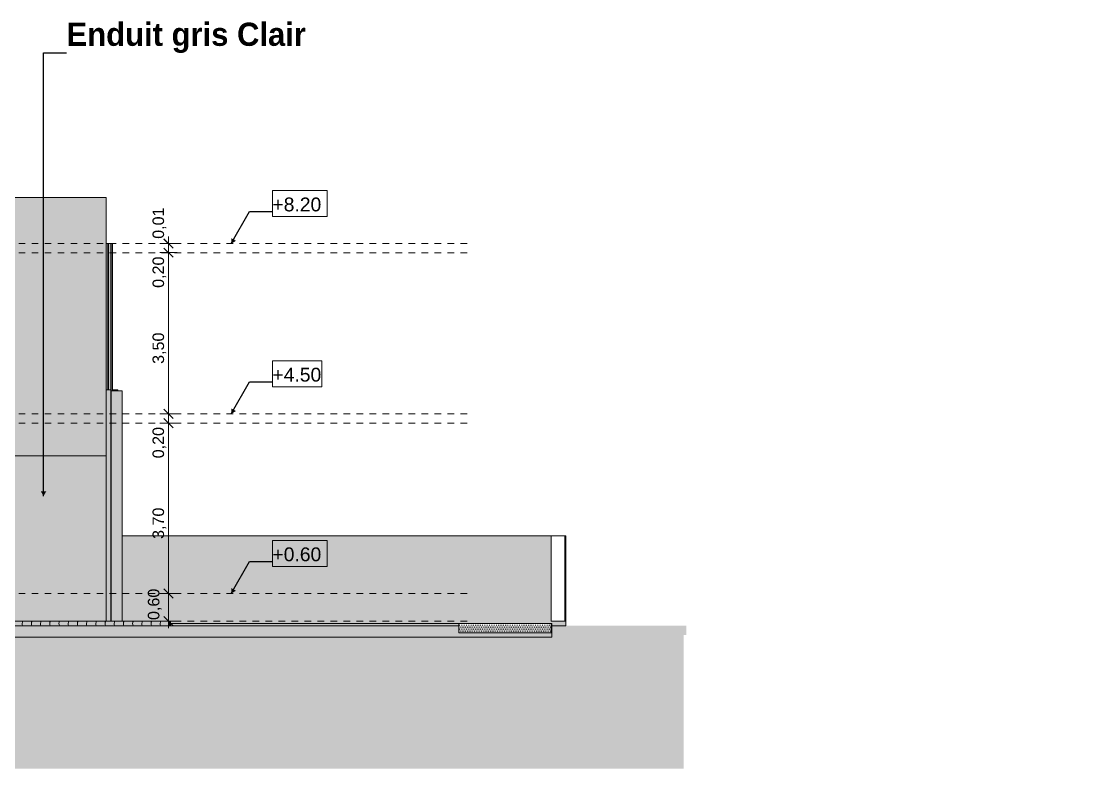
# Model space of a CAD drawing. Header units: millimetres. Extents: x 365175 to 2667127, y -330297 to -162108.
# Drawn here: x 1736775 to 1760037, y -330297 to -314078 of the extents above; entities that cross this region are included whole.
import ezdxf

# ---------------------------------------------------------------- set-up
doc = ezdxf.new("R2010")
doc.units = ezdxf.units.MM
doc.header["$MEASUREMENT"] = 0
doc.linetypes.add('Dashed', pattern=[282.222223, 141.111112, -141.111112])
doc.linetypes.add('Wipeout_Contour', pattern=[1000, 0, -1000])
for name, color, linetype in [('Cotations - 1_100', 7, 'Continuous'), ('Cotations - Altitudes & Niveaux', 7, 'Continuous'), ('Fenêtres ARCHICAD', 7, 'Continuous'), ('Sols_ Dalles', 7, 'Continuous'), ('Structure - Murs extérieurs', 7, 'Continuous'), ('TopoAlt', 7, 'Continuous')]:
    doc.layers.add(name, color=color, linetype=linetype)
doc.styles.add('STYLE_GENERE_4', font='')
doc.styles.add('STYLE_GENERE_5', font='')
doc.styles.add('STYLE_GENERE_7', font='')
doc.styles.get('STYLE_GENERE_4').set_extended_font_data('Arial')
doc.styles.get('STYLE_GENERE_5').set_extended_font_data('Agency FB', bold=True)
doc.styles.get('STYLE_GENERE_7').set_extended_font_data('Arial Unicode MS')
doc.dimstyles.new('STYLE_GENERE__4', dxfattribs={"dimtxt": 250, "dimasz": 190, "dimexe": 0.18, "dimexo": 0.0625, "dimgap": 0, "dimtad": 1, "dimlfac": 0.001, "dimzin": 0, "dimdsep": 46, "dimtxsty": 'STYLE_GENERE_4', "dimblk": 'ARROWHEAD_6', "dimblk1": 'ARROWHEAD_6', "dimblk2": 'ARROWHEAD_6', "dimcen": 0.09, "dimse1": 1, "dimse2": 1, "dimclrd": 5, "dimclre": 5, "dimclrt": 5, "dimazin": 0, "dimtfac": 1, "dimtdec": 4, "dimtmove": 2, "dimatfit": 3, "dimfxl": 0, "dimtolj": 1, "dimtzin": 0, "dimarcsym": 0})
doc.dimstyles.new('STYLE_GENERE__5', dxfattribs={"dimtxt": 250, "dimasz": 190, "dimexe": 0.18, "dimexo": 0.0625, "dimgap": 0, "dimtad": 1, "dimlfac": 0.001, "dimzin": 0, "dimdsep": 46, "dimtxsty": 'STYLE_GENERE_4', "dimblk": 'ARROWHEAD_6', "dimblk1": 'ARROWHEAD_6', "dimblk2": 'ARROWHEAD_6', "dimcen": 0.09, "dimse1": 1, "dimse2": 1, "dimclrd": 5, "dimclre": 5, "dimclrt": 5, "dimazin": 0, "dimtfac": 1, "dimtdec": 4, "dimtmove": 0, "dimatfit": 3, "dimfxl": 0, "dimtolj": 1, "dimtzin": 0, "dimarcsym": 0})
doc.dimstyles.new('STYLE_GENERE__6', dxfattribs={"dimtxt": 0.18, "dimasz": 114, "dimexe": 0.18, "dimexo": 0.0625, "dimgap": 0, "dimtad": 0, "dimtih": 1, "dimtoh": 1, "dimdec": 4, "dimzin": 0, "dimdsep": 46, "dimcen": 0.09, "dimadec": 0, "dimazin": 0, "dimtfac": 1, "dimtdec": 4, "dimtmove": 0, "dimatfit": 3, "dimldrblk": 'ARROWHEAD_16', "dimfxl": 0, "dimtolj": 1, "dimtzin": 0, "dimarcsym": 0})
pattern_1 = [(0, (1275690.645, -327096.82), (0, 86.60254), [0, -50]), (0, (1275715.645, -327053.52), (0, 86.60254), [0, -50])]

# ---------------------------------------------------------------- blocks, each defined once
blk = doc.blocks.new('Élément de coupe_3_1', base_point=(1275691, -327097))
at = {"linetype": 'Continuous', "lineweight": 0, "true_color": 0x000000}
blk.add_hatch(color=18, dxfattribs=at).paths.add_polyline_path([(1738616, -327097), (1738616, -323505), (1738601, -323505), (1738601, -327097)])
at = {"color": 7, "linetype": 'Continuous', "lineweight": 5}
blk.add_line((1738616, -323505), (1738616, -327097), dxfattribs=at)
blk = doc.blocks.new('Élément de coupe_26_1', base_point=(1275691, -327097))
at = {"layer": 'TopoAlt', "linetype": 'Continuous', "lineweight": 0, "true_color": 0x000000}
for points in [[(1748278, -325247), (1738966, -325247), (1738966, -327097), (1740016, -327097), (1740016, -327147), (1748296, -327147), (1748296, -327197), (1748596, -327197), (1748596, -327097), (1748591, -327097), (1748591, -325247), (1748591, -327097), (1748278, -327097)], [(1747206, -327147), (1748296, -327147), (1748296, -327197), (1748538, -327197), (1748596, -327097), (1748591, -327097), (1748591, -325247), (1748591, -327097), (1748278, -327097), (1748278, -325278)], [(1748596, -325247), (1748596, -327097), (1748596, -327097), (1748596, -325247)]]:
    blk.add_hatch(color=18, dxfattribs=at).paths.add_polyline_path(points)
at = {"layer": 'TopoAlt', "color": 190, "linetype": 'Continuous', "lineweight": 5, "true_color": 0x8002ff}
for p, q in [((1748278, -325247), (1738966, -325247)), ((1748596, -325247), (1748596, -327097)), ((1748596, -327197), (1748296, -327197)), ((1748596, -327197), (1748596, -327097))]:
    blk.add_line(p, q, dxfattribs=at)
blk = doc.blocks.new('Élément de coupe_27_1', base_point=(1275691, -327097))
at = {"layer": 'TopoAlt', "linetype": 'Continuous', "lineweight": 0, "true_color": 0x000000}
for points in [[(1748578, -325247), (1748578, -327097), (1748591, -327097), (1748591, -325247)], [(1748591, -327097), (1748596, -327097), (1748596, -325247), (1748591, -325247)]]:
    blk.add_hatch(color=18, dxfattribs=at).paths.add_polyline_path(points)
at = {"layer": 'TopoAlt', "color": 211, "linetype": 'Continuous', "lineweight": 5, "true_color": 0xfe55ff}
for p, q in [((1748278, -325247), (1748278, -327097)), ((1748578, -325247), (1748278, -325247)), ((1748578, -325247), (1748578, -327097)), ((1748578, -327097), (1748278, -327097))]:
    blk.add_line(p, q, dxfattribs=at)
at = {"layer": 'TopoAlt', "color": 190, "linetype": 'Continuous', "lineweight": 5, "true_color": 0x8002ff}
for p, q in [((1748578, -325247), (1748596, -325247)), ((1748578, -327097), (1748596, -327097))]:
    blk.add_line(p, q, dxfattribs=at)
blk = doc.blocks.new('Élément de coupe_28_1', base_point=(1275691, -327097))
at = {"layer": 'Fenêtres ARCHICAD', "linetype": 'Continuous', "lineweight": 0, "true_color": 0x000000}
for points in [[(1738616, -322072), (1738616, -327097), (1738716, -327097), (1738716, -322097), (1738716, -322072)], [(1738616, -322072), (1738616, -327097), (1738716, -327097), (1738716, -322097), (1738716, -322072)], [(1738754, -322097), (1738866, -322097), (1738866, -322072), (1738754, -322072)]]:
    blk.add_hatch(color=18, dxfattribs=at).paths.add_polyline_path(points)
at = {"layer": 'Fenêtres ARCHICAD', "color": 7, "linetype": 'Continuous', "lineweight": 5}
for p, q in [((1738716, -322072), (1738616, -322072)), ((1738866, -322072), (1738754, -322072)), ((1738866, -322072), (1738866, -322097))]:
    blk.add_line(p, q, dxfattribs=at)
blk = doc.blocks.new('Élément de coupe_29_1', base_point=(1275691, -327097))
at = {"linetype": 'Continuous', "lineweight": 0, "true_color": 0x000000}
for points in [[(1738716, -327097), (1738726, -327097), (1738726, -322097), (1738716, -322097)], [(1738966, -327097), (1738966, -322097), (1738726, -322097), (1738726, -327097)]]:
    blk.add_hatch(color=18, dxfattribs=at).paths.add_polyline_path(points)
at = {"color": 7, "linetype": 'Continuous', "lineweight": 5}
for p, q in [((1738716, -322097), (1738716, -327097)), ((1738716, -322097), (1738726, -322097)), ((1738726, -327097), (1738726, -322097)), ((1738726, -322097), (1738966, -322097)), ((1738966, -327097), (1738966, -322097))]:
    blk.add_line(p, q, dxfattribs=at)
blk = doc.blocks.new('Élément de coupe_39_1', base_point=(1275691, -327097))
at = {"layer": 'Sols_ Dalles', "linetype": 'Continuous', "lineweight": 0, "true_color": 0x000000}
blk.add_hatch(color=18, dxfattribs=at).paths.add_polyline_path([(1740016, -327097), (1740000, -327097), (1740000, -327197), (1740016, -327197)])
at = {"layer": 'Sols_ Dalles', "color": 250, "linetype": 'Continuous', "lineweight": 5, "true_color": 0x1f1f1f}
for p in [(1740000, -327097), (1740016, -327197)]:
    blk.add_line(p, (1740016, -327097), dxfattribs=at)
blk = doc.blocks.new('*X131', base_point=(1275691, -327097))
at = {"layer": 'Sols_ Dalles', "color": 7, "linetype": 'Continuous', "lineweight": 5}
for centre, start in [((1712506, -327154), 150.1174), ((1712506, -327154), 150.1174), ((1712706, -327154), 150.1174), ((1712706, -327154), 150.1174), ((1712906, -327154), 150.1174), ((1712906, -327154), 150.1174), ((1713106, -327154), 150.1174), ((1713106, -327154), 150.1174), ((1713306, -327154), 150.1174), ((1713306, -327154), 150.1174), ((1713506, -327154), 150.1174), ((1713506, -327154), 150.1174), ((1713706, -327154), 150.1174), ((1713706, -327154), 150.1174), ((1713906, -327154), 150.1174), ((1713906, -327154), 150.1174), ((1714106, -327154), 150.1174), ((1714106, -327154), 150.1174), ((1714306, -327154), 150.1174), ((1714306, -327154), 150.1174), ((1714506, -327154), 150.1174), ((1714506, -327154), 150.1174), ((1714706, -327154), 150.1174), ((1714706, -327154), 150.1174), ((1714906, -327154), 150.1174), ((1714906, -327154), 150.1174), ((1715106, -327154), 150.1174), ((1715106, -327154), 150.1174), ((1715306, -327154), 150.1174), ((1715306, -327154), 150.1174), ((1715506, -327154), 150.1174), ((1715506, -327154), 150.1174), ((1715706, -327154), 150.1174), ((1715706, -327154), 150.1174), ((1715906, -327154), 150.1174), ((1715906, -327154), 150.1174), ((1716106, -327154), 150.1174), ((1716106, -327154), 150.1174), ((1716306, -327154), 150.1174), ((1716306, -327154), 150.1174), ((1716506, -327154), 150.1174), ((1716506, -327154), 150.1174), ((1716706, -327154), 150.1174), ((1716706, -327154), 150.1174), ((1716906, -327154), 150.1174), ((1716906, -327154), 150.1174), ((1717106, -327154), 150.1174), ((1717106, -327154), 150.1174), ((1717306, -327154), 150.1174), ((1717306, -327154), 150.1174), ((1717506, -327154), 150.1174), ((1717506, -327154), 150.1174), ((1717706, -327154), 150.1174), ((1717706, -327154), 150.1174), ((1717906, -327154), 150.1174), ((1717906, -327154), 150.1174), ((1718106, -327154), 150.1174), ((1718106, -327154), 150.1174), ((1718306, -327154), 150.1174), ((1718306, -327154), 150.1174), ((1718506, -327154), 150.1174), ((1718506, -327154), 150.1174), ((1718706, -327154), 150.1174), ((1718706, -327154), 150.1174), ((1718906, -327154), 150.1174), ((1718906, -327154), 150.1174), ((1719106, -327154), 150.1174), ((1719106, -327154), 150.1174), ((1719306, -327154), 150.1174), ((1719306, -327154), 150.1174), ((1719506, -327154), 150.1174), ((1719506, -327154), 150.1174), ((1719706, -327154), 150.1174), ((1719706, -327154), 150.1174), ((1719906, -327154), 150.1174), ((1719906, -327154), 150.1174), ((1720106, -327154), 150.1174), ((1720106, -327154), 150.1174), ((1720306, -327154), 150.1174), ((1720306, -327154), 150.1174), ((1720506, -327154), 150.1174), ((1720506, -327154), 150.1174), ((1720706, -327154), 150.1174), ((1720706, -327154), 150.1174), ((1720906, -327154), 150.1174), ((1720906, -327154), 150.1174), ((1721106, -327154), 150.1174), ((1721106, -327154), 150.1174), ((1721306, -327154), 150.1174), ((1721306, -327154), 150.1174), ((1721506, -327154), 150.1174), ((1721506, -327154), 150.1174), ((1721706, -327154), 150.1174), ((1721706, -327154), 150.1174), ((1721906, -327154), 150.1174), ((1721906, -327154), 150.1174), ((1722106, -327154), 150.1174), ((1722106, -327154), 150.1174), ((1722306, -327154), 150.1174), ((1722306, -327154), 150.1174), ((1722506, -327154), 150.1174), ((1722506, -327154), 150.1174), ((1722706, -327154), 150.1174), ((1722706, -327154), 150.1174), ((1722906, -327154), 150.1174), ((1722906, -327154), 150.1174), ((1723106, -327154), 150.1174), ((1723106, -327154), 150.1174), ((1723306, -327154), 150.1174), ((1723306, -327154), 150.1174), ((1723506, -327154), 150.1174), ((1723506, -327154), 150.1174), ((1723706, -327154), 150.1174), ((1723706, -327154), 150.1174), ((1723906, -327154), 150.1174), ((1723906, -327154), 150.1174), ((1724106, -327154), 150.1174), ((1724106, -327154), 150.1174), ((1724306, -327154), 150.1174), ((1724306, -327154), 150.1174), ((1724506, -327154), 150.1174), ((1724506, -327154), 150.1174), ((1724706, -327154), 150.1174), ((1724706, -327154), 150.1174), ((1724906, -327154), 150.1174), ((1724906, -327154), 150.1174), ((1725106, -327154), 150.1174), ((1725106, -327154), 150.1174), ((1725306, -327154), 150.1174), ((1725306, -327154), 150.1174), ((1725506, -327154), 150.1174), ((1725506, -327154), 150.1174), ((1725706, -327154), 150.1174), ((1725706, -327154), 150.1174), ((1725906, -327154), 150.1174), ((1725906, -327154), 150.1174), ((1726106, -327154), 150.1174), ((1726106, -327154), 150.1174), ((1726306, -327154), 150.1174), ((1726306, -327154), 150.1174), ((1726506, -327154), 150.1174), ((1726506, -327154), 150.1174), ((1726706, -327154), 150.1174), ((1726706, -327154), 150.1174), ((1726906, -327154), 150.1174), ((1726906, -327154), 150.1174), ((1727106, -327154), 150.1174), ((1727106, -327154), 150.1174), ((1727306, -327154), 150.1174), ((1727306, -327154), 150.1174), ((1727506, -327154), 150.1174), ((1727506, -327154), 150.1174), ((1727706, -327154), 150.1174), ((1727706, -327154), 150.1174), ((1727906, -327154), 150.1174), ((1727906, -327154), 150.1174), ((1728106, -327154), 150.1174), ((1728106, -327154), 150.1174), ((1728306, -327154), 150.1174), ((1728306, -327154), 150.1174), ((1728506, -327154), 150.1174), ((1728506, -327154), 150.1174), ((1728706, -327154), 150.1174), ((1728706, -327154), 150.1174), ((1728906, -327154), 150.1174), ((1728906, -327154), 150.1174), ((1729106, -327154), 150.1174), ((1729106, -327154), 150.1174), ((1729306, -327154), 150.1174), ((1729306, -327154), 150.1174), ((1729506, -327154), 150.1174), ((1729506, -327154), 150.1174), ((1729706, -327154), 150.1174), ((1729706, -327154), 150.1174), ((1729906, -327154), 150.1174), ((1729906, -327154), 150.1174), ((1730106, -327154), 150.1174), ((1730106, -327154), 150.1174), ((1730306, -327154), 150.1174), ((1730306, -327154), 150.1174), ((1730506, -327154), 150.1174), ((1730506, -327154), 150.1174), ((1730706, -327154), 150.1174), ((1730706, -327154), 150.1174), ((1730906, -327154), 150.1174), ((1730906, -327154), 150.1174), ((1731106, -327154), 150.1174), ((1731106, -327154), 150.1174), ((1731306, -327154), 150.1174), ((1731306, -327154), 150.1174), ((1731506, -327154), 150.1174), ((1731506, -327154), 150.1174), ((1731706, -327154), 150.1174), ((1731706, -327154), 150.1174), ((1731906, -327154), 150.1174), ((1731906, -327154), 150.1174), ((1732106, -327154), 150.1174), ((1732106, -327154), 150.1174), ((1732306, -327154), 150.1174), ((1732306, -327154), 150.1174), ((1732506, -327154), 150.1174), ((1732506, -327154), 150.1174), ((1732706, -327154), 150.1174), ((1732706, -327154), 150.1174), ((1732906, -327154), 150.1174), ((1732906, -327154), 150.1174), ((1733106, -327154), 150.1174), ((1733106, -327154), 150.1174), ((1733306, -327154), 150.1174), ((1733306, -327154), 150.1174), ((1733506, -327154), 150.1174), ((1733506, -327154), 150.1174), ((1733706, -327154), 150.1174), ((1733706, -327154), 150.1174), ((1733906, -327154), 150.1174), ((1733906, -327154), 150.1174), ((1734106, -327154), 150.1174), ((1734106, -327154), 150.1174), ((1734306, -327154), 150.1174), ((1734306, -327154), 150.1174), ((1734506, -327154), 150.1174), ((1734506, -327154), 150.1174), ((1734706, -327154), 150.1174), ((1734706, -327154), 150.1174), ((1734906, -327154), 150.1174), ((1734906, -327154), 150.1174), ((1735106, -327154), 150.1174), ((1735106, -327154), 150.1174), ((1735306, -327154), 150.1174), ((1735306, -327154), 150.1174), ((1735506, -327154), 150.1174), ((1735506, -327154), 150.1174), ((1735706, -327154), 150.1174), ((1735706, -327154), 150.1174), ((1735906, -327154), 150.1174), ((1735906, -327154), 150.1174), ((1736106, -327154), 150.1174), ((1736106, -327154), 150.1174), ((1736306, -327154), 150.1174), ((1736306, -327154), 150.1174), ((1736506, -327154), 150.1174), ((1736506, -327154), 150.1174), ((1736706, -327154), 150.1174), ((1736706, -327154), 150.1174), ((1736906, -327154), 150.1174), ((1736906, -327154), 150.1174), ((1737106, -327154), 150.1174), ((1737106, -327154), 150.1174), ((1737306, -327154), 150.1174), ((1737306, -327154), 150.1174), ((1737506, -327154), 150.1174), ((1737506, -327154), 150.1174), ((1737706, -327154), 150.1174), ((1737706, -327154), 150.1174), ((1737906, -327154), 150.1174), ((1737906, -327154), 150.1174), ((1738106, -327154), 150.1174), ((1738106, -327154), 150.1174), ((1738306, -327154), 150.1174), ((1738306, -327154), 150.1174), ((1738506, -327154), 150.1174), ((1738506, -327154), 150.1174), ((1738706, -327154), 150.1174), ((1738706, -327154), 150.1174), ((1738906, -327154), 150.1174), ((1738906, -327154), 150.1174), ((1739106, -327154), 150.1174), ((1739106, -327154), 150.1174), ((1739306, -327154), 150.1174), ((1739306, -327154), 150.1174), ((1739506, -327154), 150.1174), ((1739506, -327154), 150.1174), ((1739706, -327154), 150.1174), ((1739706, -327154), 150.1174), ((1739906, -327154), 150.1174), ((1739906, -327154), 150.1174), ((1740106, -327154), 156.5164), ((1740106, -327154), 156.5164)]:
    blk.add_arc(centre, 115, start, 201.5801, dxfattribs=at)
blk = doc.blocks.new('Élément de coupe_40_1', base_point=(1275691, -327097))
at = {"layer": 'Sols_ Dalles', "linetype": 'Continuous', "lineweight": 0, "true_color": 0x000000}
blk.add_hatch(color=18, dxfattribs=at).paths.add_polyline_path([(1712240, -327097), (1712240, -327197), (1740000, -327197), (1740000, -327097)])
at = {"layer": 'Sols_ Dalles', "color": 250, "linetype": 'Continuous', "lineweight": 5, "true_color": 0x1f1f1f}
for p, q in [((1712240, -327097), (1740000, -327097)), ((1712240, -327197), (1712240, -327097)), ((1740000, -327197), (1740000, -327097))]:
    blk.add_line(p, q, dxfattribs=at)
at = {"layer": 'Sols_ Dalles', "lineweight": 0}
blk.add_blockref('*X131', (1275691, -327097), dxfattribs=at)
blk = doc.blocks.new('Élément de coupe_53_1', base_point=(1275691, -327097))
at = {"layer": 'Structure - Murs extérieurs', "linetype": 'Continuous', "lineweight": 0, "true_color": 0x000000}
blk.add_hatch(color=18, dxfattribs=at).paths.add_polyline_path([(1738601, -319097), (1738601, -318897), (1738501, -318897), (1738501, -323505), (1738616, -323505), (1738616, -319097)])
at = {"layer": 'Structure - Murs extérieurs', "color": 7, "linetype": 'Continuous', "lineweight": 5}
for p, q in [((1738616, -319097), (1738616, -323505)), ((1738616, -323505), (1738601, -323505))]:
    blk.add_line(p, q, dxfattribs=at)
blk = doc.blocks.new('Élément de coupe_55_1', base_point=(1275691, -327097))
at = {"layer": 'Structure - Murs extérieurs', "linetype": 'Continuous', "lineweight": 0, "true_color": 0x000000}
for points in [[(1713631, -319097), (1713631, -319345), (1736224, -319345), (1736224, -322347), (1736324, -322347), (1736324, -323479), (1713631, -323479), (1713631, -323505), (1738501, -323505), (1738501, -319097)], [(1736323, -323479), (1713631, -323479), (1713631, -323505), (1736309, -323505), (1736323, -323481)]]:
    blk.add_hatch(color=18, dxfattribs=at).paths.add_polyline_path(points)
at = {"layer": 'Structure - Murs extérieurs', "color": 7, "linetype": 'Continuous', "lineweight": 5}
for p, q in [((1724901, -323505), (1724916, -323505)), ((1724916, -323505), (1726556, -323505)), ((1726556, -323505), (1726571, -323505))]:
    blk.add_line(p, q, dxfattribs=at)
blk = doc.blocks.new('Élément de coupe_62_1', base_point=(1275691, -327097))
at = {"linetype": 'Continuous', "lineweight": 0, "true_color": 0x000000}
for points in [[(1738716, -322097), (1738726, -322097), (1738726, -318897), (1738716, -318897)], [(1738754, -322097), (1738754, -318897), (1738726, -318897), (1738726, -322097)]]:
    blk.add_hatch(color=18, dxfattribs=at).paths.add_polyline_path(points)
at = {"color": 7, "linetype": 'Continuous', "lineweight": 5}
for p, q in [((1738716, -318897), (1738716, -322097)), ((1738716, -318897), (1738726, -318897)), ((1738726, -322097), (1738726, -318897)), ((1738726, -318897), (1738754, -318897)), ((1738754, -322097), (1738754, -318897))]:
    blk.add_line(p, q, dxfattribs=at)
blk = doc.blocks.new('Élément de coupe_66_1', base_point=(1275691, -327097))
at = {"color": 254, "linetype": 'Wipeout_Contour', "lineweight": 0, "ltscale": 6916852.671168106}
blk.add_wipeout([(1647553, -327447), (1748296, -327447), (1748296, -327197), (1647553, -327197)], dxfattribs=at)
at = {"linetype": 'Continuous', "lineweight": 5, "true_color": 0x00e7c4}
h = blk.add_hatch(dxfattribs=at)
h.set_pattern_fill('Plâtre_0001', color=120, style=0, pattern_type=2)
h.set_pattern_definition(pattern_1)
h.paths.add_polyline_path([(1647553, -327447), (1748296, -327447), (1748296, -327197), (1647553, -327197)])
at = {"color": 7, "linetype": 'Continuous', "lineweight": 5}
for p, q in [((1748296, -327197), (1647553, -327197)), ((1748296, -327197), (1748296, -327447)), ((1748296, -327447), (1647553, -327447))]:
    blk.add_line(p, q, dxfattribs=at)
blk = doc.blocks.new('Élément de coupe_72_1', base_point=(1275691, -327097))
at = {"linetype": 'Continuous', "lineweight": 0, "true_color": 0x000000}
for points in [[(1738653, -318897), (1738616, -318897), (1738616, -322054), (1738616, -322054), (1738616, -322072), (1738653, -322072)], [(1738616, -322054), (1738616, -322054), (1738616, -322072), (1738653, -322072), (1738653, -318897), (1738649, -318931), (1738649, -319014), (1738616, -319071)], [(1738653, -318897), (1738653, -322072), (1738668, -322072), (1738668, -318897)], [(1738653, -318897), (1738653, -322072), (1738668, -322072), (1738668, -318897)], [(1738668, -318897), (1738668, -322072), (1738716, -322072), (1738716, -318897)], [(1738668, -322072), (1738716, -322072), (1738716, -318897), (1738668, -318980)]]:
    blk.add_hatch(color=18, dxfattribs=at).paths.add_polyline_path(points)
at = {"color": 7, "linetype": 'Continuous', "lineweight": 5}
for p, q in [((1738653, -318897), (1738616, -318897)), ((1738653, -322072), (1738653, -318897)), ((1738668, -318897), (1738653, -318897)), ((1738668, -322072), (1738668, -318897)), ((1738716, -318897), (1738668, -318897))]:
    blk.add_line(p, q, dxfattribs=at)
blk = doc.blocks.new('Élément de coupe_81_1', base_point=(1275691, -327097))
at = {"linetype": 'Continuous', "lineweight": 0, "true_color": 0x000000}
for points in [[(1740016, -327147), (1740016, -327197), (1746278, -327197), (1746278, -327147)], [(1746267, -327197), (1746278, -327197), (1746278, -327177)], [(1748278, -327147), (1748278, -327197), (1748291, -327197), (1748291, -327147)], [(1748291, -327147), (1748278, -327147), (1748278, -327197), (1748291, -327197)], [(1748291, -327147), (1748291, -327197), (1748296, -327197), (1748296, -327147)], [(1748291, -327147), (1748291, -327197), (1748296, -327197), (1748296, -327147)]]:
    blk.add_hatch(color=18, dxfattribs=at).paths.add_polyline_path(points)
at = {"color": 254, "linetype": 'Wipeout_Contour', "lineweight": 0, "ltscale": 7110635.540015855}
blk.add_wipeout([(1748278, -327347), (1748278, -327147), (1746278, -327147), (1746278, -327347)], dxfattribs=at)
at = {"linetype": 'Continuous', "lineweight": 5, "true_color": 0x00e7c4}
h = blk.add_hatch(dxfattribs=at)
h.set_pattern_fill('Plâtre_0001', color=120, style=0, pattern_type=2)
h.set_pattern_definition(pattern_1)
h.paths.add_polyline_path([(1748278, -327347), (1748278, -327147), (1746278, -327147), (1746278, -327347)])
at = {"color": 7, "linetype": 'Continuous', "lineweight": 5}
for p, q in [((1740016, -327147), (1746278, -327147)), ((1746278, -327147), (1746278, -327347)), ((1748278, -327147), (1746278, -327147)), ((1748278, -327147), (1748296, -327147)), ((1748278, -327147), (1748278, -327347)), ((1748296, -327197), (1748296, -327147)), ((1748278, -327347), (1746278, -327347))]:
    blk.add_line(p, q, dxfattribs=at)
blk = doc.blocks.new('Élément de coupe_98_1', base_point=(1275691, -327097))
at = {"linetype": 'Continuous', "lineweight": 0, "true_color": 0x000000}
h = blk.add_hatch(color=18, dxfattribs=at)
h.paths.add_polyline_path([(1738601, -323505), (1726571, -323505), (1726571, -326947), (1726856, -326947), (1726856, -327097), (1738601, -327097)])
h.paths.add_polyline_path([(1729663, -326043), (1728663, -326043), (1728663, -323843), (1729663, -323843)], flags=0)
h.paths.add_polyline_path([(1732235, -326043), (1732235, -323843), (1733235, -323843), (1733235, -326043)], flags=0)
h.paths.add_polyline_path([(1735324, -326043), (1735324, -323843), (1736324, -323843), (1736324, -326043)], flags=0)
blk.add_hatch(color=18, dxfattribs=at).paths.add_polyline_path([(1726571, -324824), (1728663, -324824), (1728663, -323843), (1729663, -323843), (1729663, -324824), (1732235, -324824), (1732235, -323843), (1733235, -323843), (1733235, -324824), (1735324, -324824), (1735324, -323843), (1736115, -323843), (1736309, -323505), (1726571, -323505)])
at = {"color": 7, "linetype": 'Continuous', "lineweight": 5}
for p, q in [((1726571, -323505), (1738601, -323505)), ((1726556, -326797), (1726556, -326947))]:
    blk.add_line(p, q, dxfattribs=at)
blk = doc.blocks.new('Élément de coupe_104_1', base_point=(1275691, -327097))
at = {"linetype": 'Continuous', "lineweight": 0, "true_color": 0x000000}
blk.add_hatch(color=18, dxfattribs=at).paths.add_polyline_path([(1738616, -322054), (1738616, -322072), (1738616, -322072), (1738616, -322054)])
blk.add_hatch(color=18, dxfattribs=at).paths.add_polyline_path([(1738616, -322054), (1738616, -322072), (1738616, -322072), (1738616, -322054)])
at = {"color": 7, "linetype": 'Continuous', "lineweight": 5}
blk.add_line((1738616, -322072), (1738616, -322054), dxfattribs=at)
blk = doc.blocks.new('Élément de coupe_108_1', base_point=(1275691, -327097))
at = {"layer": 'Structure - Murs extérieurs', "linetype": 'Continuous', "lineweight": 0, "true_color": 0x000000}
blk.add_hatch(color=18, dxfattribs=at).paths.add_polyline_path([(1738336, -317897), (1738336, -318897), (1738351, -318897), (1738601, -318897), (1738601, -319097), (1738616, -319097), (1738616, -318897), (1738616, -317897)])
at = {"layer": 'Structure - Murs extérieurs', "color": 7, "linetype": 'Continuous', "lineweight": 5}
for p, q in [((1738336, -317897), (1738616, -317897)), ((1738616, -317897), (1738616, -318897)), ((1738616, -318897), (1738616, -319097))]:
    blk.add_line(p, q, dxfattribs=at)
blk = doc.blocks.new('Élément de coupe_110_1', base_point=(1275691, -327097))
at = {"layer": 'Structure - Murs extérieurs', "linetype": 'Continuous', "lineweight": 0, "true_color": 0x000000}
blk.add_hatch(color=18, dxfattribs=at).paths.add_polyline_path([(1713896, -317897), (1713896, -318897), (1713631, -318897), (1713631, -319097), (1738501, -319097), (1738501, -318897), (1738336, -318897), (1738336, -317897)])
at = {"layer": 'Structure - Murs extérieurs', "color": 7, "linetype": 'Continuous', "lineweight": 5}
blk.add_line((1713896, -317897), (1738336, -317897), dxfattribs=at)
blk = doc.blocks.new('*D210', base_point=(1275691, -327097))
at = {"layer": 'Cotations - 1_100', "color": 5, "linetype": 'Continuous', "lineweight": 5}
for p, q in [((1739869, -326397), (1740069, -326597)), ((1739969, -327097), (1739969, -326497)), ((1739869, -326997), (1740069, -327197)), ((1740156, -327097), (1739781, -327097)), ((1739969, -327247), (1739969, -327097))]:
    blk.add_line(p, q, dxfattribs=at)
at = {"layer": 'Cotations - 1_100', "color": 5, "lineweight": 5, "insert": (1739818, -327072), "char_height": 250, "attachment_point": 7, "rotation": 90, "style": 'STYLE_GENERE_4'}
blk.add_mtext('\\A1;{\\pql;\\fArial|b0|i0|c0|p38;0,60}', dxfattribs=at)
blk = doc.blocks.new('ARROWHEAD_6')
at = {"color": 0, "linetype": 'Continuous', "lineweight": 0}
for p, q in [((0, 0), (-1, 0)), ((-0.5, -0.5), (0.5, 0.5))]:
    blk.add_line(p, q, dxfattribs=at)
blk = doc.blocks.new('*D211', base_point=(1275691, -327097))
at = {"layer": 'Cotations - 1_100', "color": 5, "linetype": 'Continuous', "lineweight": 5}
for p, q in [((1740156, -322797), (1739781, -322797)), ((1739869, -322697), (1740069, -322897)), ((1739969, -326497), (1739969, -322797)), ((1740156, -326497), (1739781, -326497)), ((1739869, -326397), (1740069, -326597)), ((1739969, -327097), (1739969, -326497))]:
    blk.add_line(p, q, dxfattribs=at)
at = {"layer": 'Cotations - 1_100', "color": 5, "lineweight": 5, "char_height": 250, "attachment_point": 7, "rotation": 90, "style": 'STYLE_GENERE_4'}
for s, insert in [('\\A1;{\\pql;\\fArial|b0|i0|c0|p38;0,20}', (1739919, -323562)), ('\\A1;{\\pql;\\fArial|b0|i0|c0|p38;3,70}', (1739919, -325312))]:
    blk.add_mtext(s, dxfattribs=dict(at, insert=insert))
blk = doc.blocks.new('*D212', base_point=(1275691, -327097))
at = {"layer": 'Cotations - 1_100', "color": 5, "linetype": 'Continuous', "lineweight": 5}
for p, q in [((1740156, -322597), (1739781, -322597)), ((1739869, -322497), (1740069, -322697)), ((1739969, -322797), (1739969, -322597)), ((1740156, -322797), (1739781, -322797)), ((1739869, -322697), (1740069, -322897))]:
    blk.add_line(p, q, dxfattribs=at)
blk = doc.blocks.new('*D213', base_point=(1275691, -327097))
at = {"layer": 'Cotations - 1_100', "color": 5, "linetype": 'Continuous', "lineweight": 5}
for p, q in [((1740156, -319097), (1739781, -319097)), ((1739869, -318997), (1740069, -319197)), ((1739969, -322597), (1739969, -319097)), ((1740156, -322597), (1739781, -322597)), ((1739869, -322497), (1740069, -322697))]:
    blk.add_line(p, q, dxfattribs=at)
at = {"layer": 'Cotations - 1_100', "color": 5, "lineweight": 5, "char_height": 250, "attachment_point": 7, "rotation": 90, "style": 'STYLE_GENERE_4'}
for s, insert in [('\\A1;{\\pql;\\fArial|b0|i0|c0|p38;0,20}', (1739919, -319862)), ('\\A1;{\\pql;\\fArial|b0|i0|c0|p38;3,50}', (1739919, -321512))]:
    blk.add_mtext(s, dxfattribs=dict(at, insert=insert))
blk = doc.blocks.new('*D214', base_point=(1275691, -327097))
at = {"layer": 'Cotations - 1_100', "color": 5, "linetype": 'Continuous', "lineweight": 5}
for p, q in [((1740156, -318902), (1739781, -318902)), ((1739869, -318797), (1740069, -318997)), ((1740069, -319002), (1739869, -318802)), ((1739969, -319097), (1739969, -318902)), ((1740156, -319097), (1739781, -319097)), ((1739869, -318997), (1740069, -319197))]:
    blk.add_line(p, q, dxfattribs=at)
blk = doc.blocks.new('*D215', base_point=(1275691, -327097))
at = {"layer": 'Cotations - 1_100', "color": 5, "linetype": 'Continuous', "lineweight": 5}
for p, q in [((1740156, -318897), (1739781, -318897)), ((1740156, -318902), (1739781, -318902)), ((1739869, -318797), (1740069, -318997)), ((1740069, -319002), (1739869, -318802)), ((1739969, -318897), (1739969, -318747)), ((1739969, -318902), (1739969, -318897))]:
    blk.add_line(p, q, dxfattribs=at)
at = {"layer": 'Cotations - 1_100', "color": 5, "lineweight": 5, "insert": (1739919, -318797), "char_height": 250, "attachment_point": 7, "rotation": 90, "style": 'STYLE_GENERE_4'}
blk.add_mtext('\\A1;{\\pql;\\fArial|b0|i0|c0|p38;0,01}', dxfattribs=at)
blk = doc.blocks.new('ARROWHEAD_16')
at = {"linetype": 'Continuous', "lineweight": 0}
blk.add_hatch(color=0, dxfattribs=at).paths.add_polyline_path([(-0.9093, 0.525), (0, 0), (-0.9093, -0.525)])
at = {"color": 0, "linetype": 'Continuous', "lineweight": 0}
blk.add_line((0, 0), (-1, 0), dxfattribs=at)

msp = doc.modelspace()

# ---------------------------------------------------------------- linework, layer by layer
at = {"color": 12, "linetype": 'Dashed', "lineweight": 5, "true_color": 0xcc0000}
for p, q in [((1726556.198, -318901.824), (1746506.307, -318901.824)), ((1726556.198, -319101.824), (1746506.307, -319101.824)), ((1726556.198, -322596.824), (1746506.307, -322596.824)), ((1726556.198, -322796.824), (1746506.307, -322796.824)), ((1726556.198, -326496.824), (1746506.307, -326496.824))]:
    msp.add_line(p, q, dxfattribs=at)
at = {"layer": 'Cotations - Altitudes & Niveaux', "color": 176, "linetype": 'Continuous', "lineweight": 5, "true_color": 0x000066, "flags": 128}
for points in [[(1742226.834, -317750.238), (1743415.546, -317750.238), (1743415.546, -318314.945), (1742226.834, -318314.945)], [(1742226.834, -321445.239), (1743296.953, -321445.239), (1743296.953, -322009.945), (1742226.834, -322009.945)], [(1742226.834, -325345.235), (1743415.544, -325345.235), (1743415.544, -325909.945), (1742226.834, -325909.945)]]:
    msp.add_lwpolyline(points, close=True, dxfattribs=at)

# ---------------------------------------------------------------- block references
at = {"lineweight": 0}
for name in ['Élément de coupe_72_1', 'Élément de coupe_62_1', 'Élément de coupe_104_1', 'Élément de coupe_29_1', 'Élément de coupe_3_1']:
    msp.add_blockref(name, (1275690.645, -327096.824), dxfattribs=at)
at = {"layer": 'Fenêtres ARCHICAD', "lineweight": 0}
msp.add_blockref('Élément de coupe_28_1', (1275690.645, -327096.824), dxfattribs=at)
at = {"layer": 'Sols_ Dalles', "lineweight": 0}
for name in ['Élément de coupe_39_1', 'Élément de coupe_40_1']:
    msp.add_blockref(name, (1275690.645, -327096.824), dxfattribs=at)
at = {"layer": 'Structure - Murs extérieurs', "lineweight": 0}
for name in ['Élément de coupe_110_1', 'Élément de coupe_108_1', 'Élément de coupe_53_1', 'Élément de coupe_55_1']:
    msp.add_blockref(name, (1275690.645, -327096.824), dxfattribs=at)
at = {"layer": 'TopoAlt', "lineweight": 0}
for name in ['Élément de coupe_26_1', 'Élément de coupe_27_1']:
    msp.add_blockref(name, (1275690.645, -327096.824), dxfattribs=at)

# ---------------------------------------------------------------- texts
at = {"layer": 'Cotations - Altitudes & Niveaux', "color": 14, "linetype": 'Continuous', "lineweight": 5, "true_color": 0x990000, "insert": (1737755.589, -314763.547), "char_height": 503.40135, "attachment_point": 7, "style": 'STYLE_GENERE_5'}
msp.add_mtext('\\A1;{\\pql;\\fAgency FB|b1|i0|c0|p34;Enduit gris Clair}', dxfattribs=at)
at = {"layer": 'Cotations - Altitudes & Niveaux', "color": 7, "linetype": 'Continuous', "lineweight": 5, "char_height": 300, "attachment_point": 7, "style": 'STYLE_GENERE_7'}
for s, insert in [('\\A1;{\\pql;\\fArial Unicode MS|b0|i0|c0|p34;+\\fArial Unicode MS|b0|i0|c0|p34;8.20\\fArial Unicode MS|b0|i0|c0|p34; }', (1742226.834, -318205.407)), ('\\A1;{\\pql;\\fArial Unicode MS|b0|i0|c0|p34;+\\fArial Unicode MS|b0|i0|c0|p34;4.50}', (1742226.834, -321900.407)), ('\\A1;{\\pql;\\fArial Unicode MS|b0|i0|c0|p34;+\\fArial Unicode MS|b0|i0|c0|p34;0.60\\fArial Unicode MS|b0|i0|c0|p34; }', (1742226.834, -325800.403))]:
    msp.add_mtext(s, dxfattribs=dict(at, insert=insert))

# ---------------------------------------------------------------- dimensions: what is measured, and where the dimension line sits
at = {"layer": 'Cotations - 1_100', "color": 5, "linetype": 'Continuous', "lineweight": 5}
for base, p1, p2, picture, middle in [((1739968.730154986, -318896.824274733), (1738806.723874749, -318901.824274733), (1738616.197669166, -318896.824274733), '*D215', (1739793.730154986, -318472.118006851)), ((1739968.730154986, -318901.824274733), (1760037.281049819, -319096.824274733), (1738806.723874749, -318901.824274733), '*D214', (1739793.730154986, -319537.263022568)), ((1739968.73, -319096.824), (1746506.307, -322596.824), (1760037.281, -319096.824), '*D213', (1739793.73, -321187.263)), ((1739968.73, -322596.824), (1746506.307, -322796.824), (1746506.307, -322596.824), '*D212', (1739793.73, -323237.263))]:
    dim = msp.add_linear_dim(base=base, p1=p1, p2=p2, angle=90, dimstyle='STYLE_GENERE__5', dxfattribs=at)
    dim.commit()
    dim.dimension.update_dxf_attribs({"geometry": picture, "text_midpoint": middle, "dimtype": 160, "text_rotation": 90})

# ---------------------------------------------------------------- leaders
at = {"layer": 'Cotations - Altitudes & Niveaux', "color": 7, "linetype": 'Continuous', "lineweight": 5, "annotation_type": 0, "has_hookline": 1, "hookline_direction": 0, "text_width": 3573.646}
msp.add_leader([(1737255.589, -324381.548), (1737255.589, -314763.547), (1737755.589, -314763.547)], dimstyle='STYLE_GENERE__6', dxfattribs=at)
at = {"layer": 'Cotations - Altitudes & Niveaux', "color": 176, "linetype": 'Continuous', "lineweight": 5, "true_color": 0x000066, "annotation_type": 0, "has_hookline": 1, "hookline_direction": 0}
for points, text_width in [([(1741332.408, -318901.824), (1741726.834, -318205.407), (1742226.834, -318205.407)], 1154.33), ([(1741332.408, -322596.824), (1741726.834, -321900.407), (1742226.834, -321900.407)], 1018.834), ([(1741332.408, -326496.824), (1741726.834, -325800.403), (1742226.834, -325800.403)], 1154.33)]:
    msp.add_leader(points, dimstyle='STYLE_GENERE__6', dxfattribs=dict(at, text_width=text_width))

# ---------------------------------------------------------------- next in the draw order: block references
at = {"lineweight": 0}
msp.add_blockref('Élément de coupe_66_1', (1275690.645, -327096.824), dxfattribs=at)

# ---------------------------------------------------------------- next in the draw order: block references
msp.add_blockref('Élément de coupe_81_1', (1275690.645, -327096.824), dxfattribs=at)

# ---------------------------------------------------------------- next in the draw order: hatches: boundary and pattern name
at = {"linetype": 'Continuous', "lineweight": 5}
for color, points in [(7, [(1642623.187, -327196.824), (1751216.945, -327196.824), (1751216.945, -327396.824), (1642623.187, -327396.824)]), (255, [(1642940.372, -327196.824), (1751159.212, -327196.824), (1751159.212, -330296.824), (1642940.372, -330296.824)])]:
    msp.add_hatch(color=color, dxfattribs=at).paths.add_polyline_path(points)

# ---------------------------------------------------------------- next in the draw order: linework, layer by layer
at = {"color": 12, "linetype": 'Dashed', "lineweight": 5, "true_color": 0xcc0000}
msp.add_line((1726556.198, -327096.824), (1746506.307, -327096.824), dxfattribs=at)

# ---------------------------------------------------------------- next in the draw order: block references
at = {"lineweight": 0}
msp.add_blockref('Élément de coupe_98_1', (1275690.645, -327096.824), dxfattribs=at)

# ---------------------------------------------------------------- next in the draw order: dimensions: what is measured, and where the dimension line sits
at = {"layer": 'Cotations - 1_100', "color": 5, "linetype": 'Continuous', "lineweight": 5}
for base, p1, p2, dimstyle, picture, middle in [((1739968.73, -322796.824), (1746506.307, -326496.824), (1746506.307, -322796.824), 'STYLE_GENERE__5', '*D211', (1739793.73, -324987.263)), ((1739968.73, -326496.824), (1740016.198, -327096.824), (1746506.307, -326496.824), 'STYLE_GENERE__4', '*D210', (1739693.236, -326747.118))]:
    dim = msp.add_linear_dim(base=base, p1=p1, p2=p2, angle=90, dimstyle=dimstyle, dxfattribs=at)
    dim.commit()
    dim.dimension.update_dxf_attribs({"geometry": picture, "text_midpoint": middle, "dimtype": 160, "text_rotation": 90})

doc.saveas('drawing.dxf')
